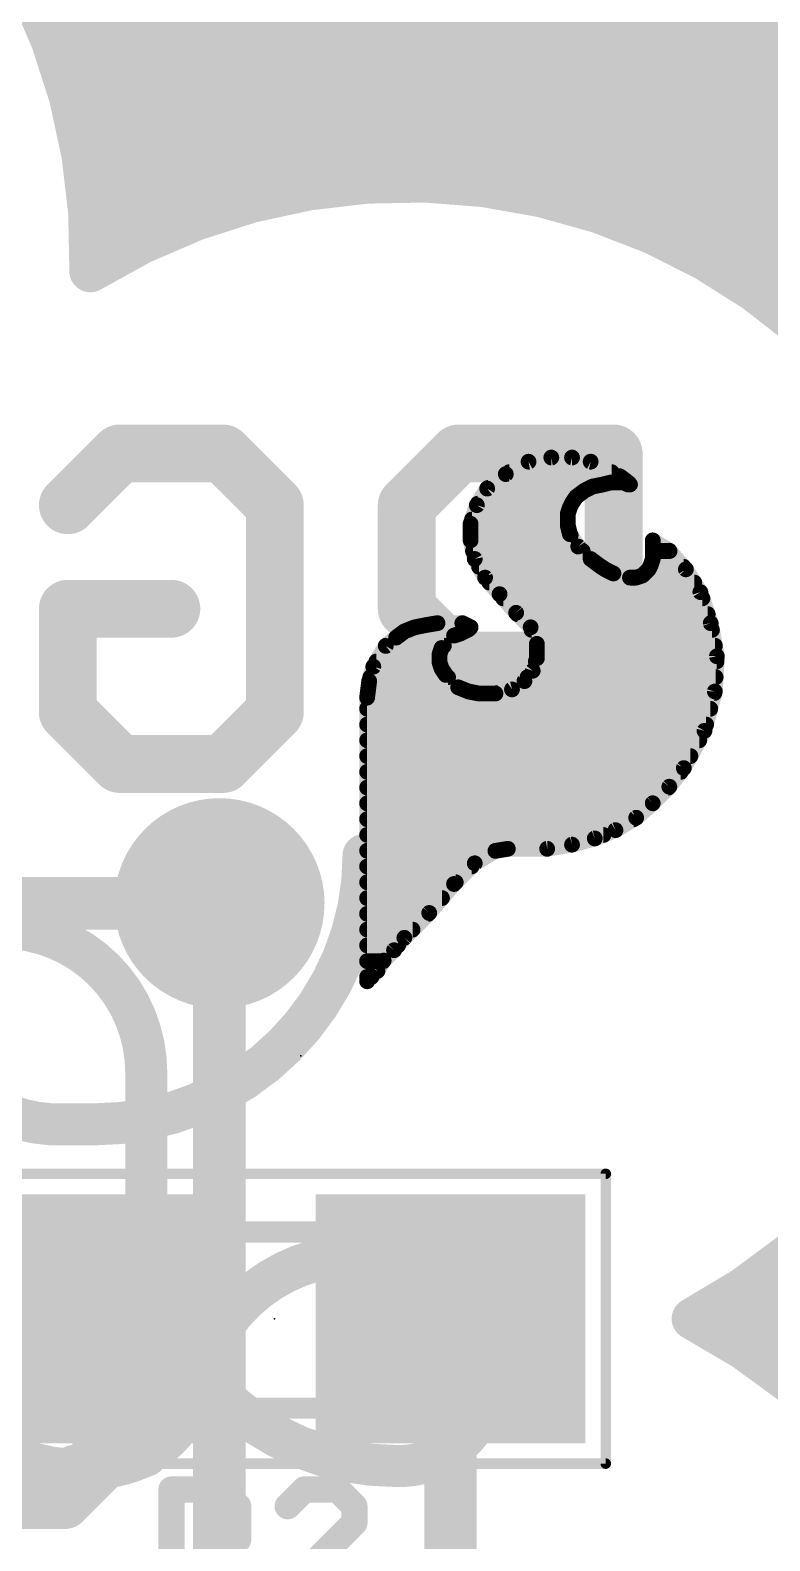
# Model space of a CAD drawing. Extents: x -39 to 92, y -66 to 29.
# Drawn here: x 13.64 to 17.21, y 9.93 to 17.22 of the extents above; entities that cross this region are included whole.
import ezdxf

# ---------------------------------------------------------------- set-up
doc = ezdxf.new("R2010")
doc.units = 0
for name, color, linetype in [('1', 12, 'CONTINUOUS'), ('16', 132, 'CONTINUOUS'), ('18', 110, 'CONTINUOUS'), ('20', 53, 'CONTINUOUS'), ('21', 41, 'CONTINUOUS'), ('22', 40, 'CONTINUOUS'), ('23', 53, 'CONTINUOUS'), ('25', 253, 'CONTINUOUS'), ('29', 40, 'CONTINUOUS'), ('39', 12, 'CONTINUOUS'), ('51', 53, 'CONTINUOUS')]:
    doc.layers.add(name, color=color, linetype=linetype)

# ---------------------------------------------------------------- blocks, each defined once
blk = doc.blocks.new('PIE')
at = {"const_width": 0.5}
blk.add_lwpolyline([(0, -0.25, 1), (0, 0.25, 1), (0, -0.25)], format="xyb", dxfattribs=at)
blk = doc.blocks.new('RECT')
blk.add_solid([(-0.5, -0.5), (0.5, -0.5), (-0.5, 0.5), (0.5, 0.5)])
blk = doc.blocks.new('ROUNDV')
at = {"const_width": 0.5}
blk.add_lwpolyline([(0, -0.25, 1), (0, 0.25, 1), (0, -0.25)], format="xyb", dxfattribs=at)

msp = doc.modelspace()

# ---------------------------------------------------------------- linework, layer by layer
at = {"layer": '1'}
for points, const_width in [([(17.1536, 16.9795), (16.792, 16.9487)], 0.2032), ([(17.5157, 16.9548), (17.1536, 16.9795)], 0.2032), ([(16.792, 16.9487), (16.4393, 16.8629)], 0.2032), ([(16.4393, 16.8629), (16.1039, 16.7242)], 0.2032), ([(16.4505, 16.8656), (17.8934, 16.8656)], 0.2032), ([(16.1039, 16.7242), (15.7937, 16.5359)], 0.2032), ([(16.0021, 16.6624), (18.3435, 16.6624)], 0.2032), ([(15.7937, 16.5359), (16.2135, 16.4546)], 0.2032), ([(16.1897, 16.4592), (18.6434, 16.4592)], 0.2032), ([(16.2135, 16.4546), (16.6175, 16.3144)], 0.2032), ([(16.6175, 16.3144), (16.9975, 16.1183)], 0.2032), ([(16.7307, 16.256), (18.8694, 16.256)], 0.2032), ([(16.9975, 16.1183), (17.3457, 15.8701)], 0.2032), ([(17.0894, 16.0528), (19.0511, 16.0528)], 0.2032), ([(14.5542, 13.0048), (12.7254, 13.0048)], 0.254), ([(13.9709, 10.2752), (13.9709, 10.9982)], 0.254), ([(15.6709, 9.0814), (15.6709, 10.9982)], 0.254), ([(13.8049, 10.1092), (13.9709, 10.2752)], 0.254), ([(12.5749, 10.1092), (13.8049, 10.1092)], 0.254)]:
    msp.add_lwpolyline(points, dxfattribs=dict(at, const_width=const_width))
for points, const_width in [([(17.1571, 17.0302, 1), (17.1502, 16.9289)], 0.1016), ([(17.158, 16.9289, 1), (17.1493, 17.0302)], 0.1016), ([(16.7877, 16.9993, 1), (16.7963, 16.8981)], 0.1016), ([(16.804, 16.8993, 1), (16.78, 16.998)], 0.1016), ([(16.4273, 16.9122, 1), (16.4514, 16.8135)], 0.1016), ([(16.4505, 16.9164, 1), (16.4505, 16.8148)], 0.1016), ([(16.4588, 16.8159, 1), (16.4199, 16.9098)], 0.1016), ([(16.0845, 16.7711, 1), (16.1234, 16.6773)], 0.1016), ([(16.1303, 16.6808, 1), (16.0776, 16.7676)], 0.1016), ([(16.0021, 16.7132, 1), (16.0021, 16.6116)], 0.1016), ([(15.8033, 16.5857, 1), (15.784, 16.486)], 0.1016), ([(15.7673, 16.5793, 1), (15.82, 16.4924)], 0.1016), ([(16.1897, 16.51, 1), (16.1897, 16.4084)], 0.1016), ([(16.2302, 16.5026, 1), (16.1969, 16.4066)], 0.1016), ([(16.2039, 16.4047, 1), (16.2232, 16.5045)], 0.1016), ([(16.6408, 16.3596, 1), (16.5942, 16.2693)], 0.1016), ([(16.6009, 16.2664, 1), (16.6342, 16.3624)], 0.1016), ([(16.7307, 16.3068, 1), (16.7307, 16.2052)], 0.1016), ([(17.027, 16.1597, 1), (16.968, 16.0769)], 0.1016), ([(16.9742, 16.0731, 1), (17.0208, 16.1634)], 0.1016), ([(17.0894, 16.1036, 1), (17.0894, 16.002)], 0.1016), ([(14.5542, 12.9413, 1), (14.5542, 13.0683)], 0.127), ([(14.0344, 10.9982, 1), (13.9074, 10.9982)], 0.127), ([(15.7344, 10.9982, 1), (15.6074, 10.9982)], 0.127), ([(14.0158, 10.2303, 1), (13.926, 10.3201)], 0.127), ([(13.9074, 10.2752, 1), (14.0344, 10.2752)], 0.127), ([(13.76, 10.1541, 1), (13.8498, 10.0643)], 0.127), ([(13.8049, 10.0457, 1), (13.8049, 10.1727)], 0.127)]:
    msp.add_lwpolyline(points, format="xyb", dxfattribs=dict(at, const_width=const_width))
at = {"layer": '16'}
for points, const_width in [([(16.792, 16.9487), (17.1536, 16.9795)], 0.2032), ([(17.1536, 16.9795), (17.5157, 16.9548)], 0.2032), ([(16.4393, 16.8629), (16.792, 16.9487)], 0.2032), ([(16.1039, 16.7242), (16.4393, 16.8629)], 0.2032), ([(16.4505, 16.8656), (17.8934, 16.8656)], 0.2032), ([(15.7937, 16.5359), (16.1039, 16.7242)], 0.2032), ([(16.0021, 16.6624), (18.3435, 16.6624)], 0.2032), ([(16.2135, 16.4546), (15.7937, 16.5359)], 0.2032), ([(16.1897, 16.4592), (18.6434, 16.4592)], 0.2032), ([(16.6175, 16.3144), (16.2135, 16.4546)], 0.2032), ([(16.9975, 16.1183), (16.6175, 16.3144)], 0.2032), ([(16.7307, 16.256), (18.8694, 16.256)], 0.2032), ([(17.3457, 15.8701), (16.9975, 16.1183)], 0.2032), ([(17.0894, 16.0528), (19.0511, 16.0528)], 0.2032), ([(14.5542, 8.1915), (14.5542, 13.0048)], 0.254)]:
    msp.add_lwpolyline(points, dxfattribs=dict(at, const_width=const_width))
for points, const_width in [([(17.1571, 17.0302, 1), (17.1502, 16.9289)], 0.1016), ([(17.158, 16.9289, 1), (17.1493, 17.0302)], 0.1016), ([(16.7877, 16.9993, 1), (16.7963, 16.8981)], 0.1016), ([(16.804, 16.8993, 1), (16.78, 16.998)], 0.1016), ([(16.4273, 16.9122, 1), (16.4514, 16.8135)], 0.1016), ([(16.4505, 16.9164, 1), (16.4505, 16.8148)], 0.1016), ([(16.4588, 16.8159, 1), (16.4199, 16.9098)], 0.1016), ([(16.0845, 16.7711, 1), (16.1234, 16.6773)], 0.1016), ([(16.1303, 16.6808, 1), (16.0776, 16.7676)], 0.1016), ([(16.0021, 16.7132, 1), (16.0021, 16.6116)], 0.1016), ([(15.8033, 16.5857, 1), (15.784, 16.486)], 0.1016), ([(15.7673, 16.5793, 1), (15.82, 16.4924)], 0.1016), ([(16.1897, 16.51, 1), (16.1897, 16.4084)], 0.1016), ([(16.2302, 16.5026, 1), (16.1969, 16.4066)], 0.1016), ([(16.2039, 16.4047, 1), (16.2232, 16.5045)], 0.1016), ([(16.6408, 16.3596, 1), (16.5942, 16.2693)], 0.1016), ([(16.6009, 16.2664, 1), (16.6342, 16.3624)], 0.1016), ([(16.7307, 16.3068, 1), (16.7307, 16.2052)], 0.1016), ([(17.027, 16.1597, 1), (16.968, 16.0769)], 0.1016), ([(16.9742, 16.0731, 1), (17.0208, 16.1634)], 0.1016), ([(17.0894, 16.1036, 1), (17.0894, 16.002)], 0.1016), ([(14.6177, 13.0048, 1), (14.4907, 13.0048)], 0.127)]:
    msp.add_lwpolyline(points, format="xyb", dxfattribs=dict(at, const_width=const_width))
at = {"layer": '20', "const_width": 0.2032}
msp.add_lwpolyline([(11.0109, 0.9982, 1), (11.0109, 20.9982, 1), (11.0109, 0.9982)], format="xyb", dxfattribs=at)
at = {"layer": '21', "const_width": 0.0762}
for points in [[(16.1579, 15.1582), (16.0479, 15.1382)], [(16.2579, 15.1582), (16.1579, 15.1582)], [(16.3479, 15.1382), (16.2579, 15.1582)], [(15.9379, 15.0782), (15.8479, 15.0082)], [(16.0479, 15.1382), (15.9379, 15.0782)], [(15.9551, 15.0876), (16.4491, 15.0876)], [(16.4879, 15.0682), (16.3479, 15.1382)], [(16.5279, 15.0382), (16.4879, 15.0682)], [(15.8479, 15.0082), (15.7979, 14.9282)], [(15.852, 15.0114), (16.3443, 15.0114)], [(16.2779, 14.9682), (16.3179, 14.9982)], [(16.3179, 14.9982), (16.3579, 15.0182)], [(16.3579, 15.0182), (16.4079, 15.0282)], [(16.4079, 15.0282), (16.4479, 15.0382)], [(16.4479, 15.0382), (16.5079, 15.0382)], [(16.5079, 15.0382), (16.5279, 15.0282)], [(16.5379, 15.0282), (16.5279, 15.0382)], [(16.5279, 15.0282), (16.5379, 15.0282)], [(15.7979, 14.9282), (15.7679, 14.8382)], [(15.8023, 14.9352), (16.2564, 14.9352)], [(16.2479, 14.9182), (16.2579, 14.9382)], [(16.2579, 14.9382), (16.2779, 14.9682)], [(15.7748, 14.859), (16.2379, 14.859)], [(16.2379, 14.8882), (16.2479, 14.9182)], [(16.2379, 14.8282), (16.2379, 14.8882)], [(15.7679, 14.8382), (15.7679, 14.7582)], [(15.7679, 14.7828), (16.2515, 14.7828)], [(16.2479, 14.7882), (16.2379, 14.8282)], [(16.2879, 14.7282), (16.2479, 14.7882)], [(15.7679, 14.7582), (15.7879, 14.6682)], [(15.7794, 14.7066), (16.3095, 14.7066)], [(16.3479, 14.6682), (16.2879, 14.7282)], [(16.6479, 14.7582), (16.6479, 14.6682)], [(16.7279, 14.7082), (16.6479, 14.7582)], [(16.6479, 14.7066), (16.7293, 14.7066)], [(16.8079, 14.6182), (16.7279, 14.7082)], [(15.7879, 14.6682), (15.8379, 14.5782)], [(15.8089, 14.6304), (16.3996, 14.6304)], [(16.3879, 14.6382), (16.3479, 14.6682)], [(16.4179, 14.6182), (16.3879, 14.6382)], [(16.6379, 14.6382), (16.6279, 14.6182)], [(16.634, 14.6304), (16.7971, 14.6304)], [(16.6479, 14.6682), (16.6379, 14.6382)], [(15.8379, 14.5782), (15.9079, 14.4982)], [(16.4579, 14.5982), (16.4179, 14.6182)], [(16.5379, 14.5782), (16.4579, 14.5982)], [(16.5679, 14.5782), (16.5379, 14.5782)], [(16.5979, 14.5882), (16.5679, 14.5782)], [(16.6279, 14.6182), (16.5979, 14.5882)], [(16.8779, 14.5082), (16.8079, 14.6182)], [(15.8589, 14.5542), (16.8486, 14.5542)], [(15.9079, 14.4982), (15.9879, 14.4082)], [(16.9279, 14.3582), (16.8779, 14.5082)], [(15.9259, 14.478), (16.888, 14.478)], [(15.4979, 14.3382), (15.4479, 14.3182)], [(15.5479, 14.3482), (15.4979, 14.3382)], [(15.6079, 14.3582), (15.5479, 14.3482)], [(15.7279, 14.3582), (15.6079, 14.3582)], [(15.7679, 14.3382), (15.7279, 14.3582)], [(15.7579, 14.3282), (15.7679, 14.3382)], [(15.9879, 14.4082), (16.0579, 14.3382)], [(15.9943, 14.4018), (16.9134, 14.4018)], [(16.0579, 14.3382), (16.0879, 14.2582)], [(16.9579, 14.1982), (16.9279, 14.3582)], [(15.4079, 14.2882), (15.3579, 14.2482)], [(15.4479, 14.3182), (15.4079, 14.2882)], [(15.4664, 14.3256), (15.7527, 14.3256)], [(15.6279, 14.2382), (15.6879, 14.2982)], [(15.6879, 14.2982), (15.7179, 14.3082)], [(15.7179, 14.3082), (15.7579, 14.3282)], [(16.0626, 14.3256), (16.934, 14.3256)], [(15.3579, 14.2482), (15.2979, 14.1482)], [(15.3594, 14.2494), (15.6391, 14.2494)], [(15.6179, 14.2082), (15.6279, 14.2382)], [(15.6179, 14.1682), (15.6179, 14.2082)], [(16.0879, 14.2582), (16.0879, 14.1882)], [(16.0879, 14.2494), (16.9483, 14.2494)], [(16.9479, 14.0282), (16.9579, 14.1982)], [(15.2979, 14.1482), (15.2779, 14.0782)], [(15.3129, 14.1732), (15.6179, 14.1732)], [(15.6279, 14.1382), (15.6179, 14.1682)], [(15.6479, 14.1082), (15.6279, 14.1382)], [(16.0679, 14.1282), (16.0279, 14.0782)], [(16.0879, 14.1882), (16.0679, 14.1282)], [(16.0829, 14.1732), (16.9564, 14.1732)], [(15.2779, 14.0782), (15.2679, 13.9982)], [(15.2833, 14.097), (15.6591, 14.097)], [(15.7079, 14.0482), (15.6479, 14.1082)], [(15.7579, 14.0282), (15.7079, 14.0482)], [(16.0279, 14.0782), (15.9679, 14.0382)], [(16.0429, 14.097), (16.9519, 14.097)], [(15.2679, 13.9982), (15.2679, 12.6282)], [(15.2707, 14.0208), (15.7949, 14.0208)], [(15.8079, 14.0182), (15.7579, 14.0282)], [(15.8879, 14.0182), (15.8079, 14.0182)], [(15.9679, 14.0382), (15.8879, 14.0182)], [(15.8983, 14.0208), (16.9459, 14.0208)], [(16.8979, 13.8382), (16.9479, 14.0282)], [(15.2679, 13.9446), (16.9259, 13.9446)], [(15.2679, 13.8684), (16.9058, 13.8684)], [(16.7979, 13.6582), (16.8979, 13.8382)], [(15.2679, 13.7922), (16.8723, 13.7922)], [(15.2679, 13.716), (16.83, 13.716)], [(15.2679, 13.6398), (16.7836, 13.6398)], [(16.7279, 13.5682), (16.7979, 13.6582)], [(15.2679, 13.5636), (16.7233, 13.5636)], [(16.6479, 13.4882), (16.7279, 13.5682)], [(15.2679, 13.4874), (16.647, 13.4874)], [(16.5679, 13.4182), (16.6479, 13.4882)], [(15.2679, 13.4112), (16.5562, 13.4112)], [(16.4679, 13.3582), (16.5679, 13.4182)], [(15.2679, 13.335), (16.4099, 13.335)], [(16.2579, 13.2882), (16.3679, 13.3182)], [(16.3679, 13.3182), (16.4679, 13.3582)], [(15.2679, 13.2588), (15.8915, 13.2588)], [(15.7879, 13.1982), (15.8879, 13.2582)], [(15.8879, 13.2582), (15.9479, 13.2682)], [(15.9479, 13.2682), (16.1379, 13.2682)], [(16.1379, 13.2682), (16.2579, 13.2882)], [(15.2679, 13.1826), (15.7723, 13.1826)], [(15.6879, 13.0982), (15.7879, 13.1982)], [(15.2679, 13.1064), (15.6961, 13.1064)], [(15.5679, 12.9582), (15.6879, 13.0982)], [(15.2679, 13.0302), (15.6296, 13.0302)], [(15.2679, 12.954), (15.5637, 12.954)], [(15.4479, 12.8382), (15.5679, 12.9582)], [(15.2679, 12.8778), (15.4875, 12.8778)], [(15.3979, 12.7782), (15.4479, 12.8382)], [(15.2679, 12.8016), (15.4174, 12.8016)], [(15.3479, 12.7282), (15.3979, 12.7782)], [(15.2679, 12.7254), (15.3462, 12.7254)], [(15.2679, 12.6282), (15.3179, 12.6782)], [(15.3179, 12.6782), (15.3479, 12.7282)], [(15.2679, 12.6492), (15.2889, 12.6492)]]:
    msp.add_lwpolyline(points, dxfattribs=at)
at = {"layer": '21', "const_width": 0.0381}
for points in [[(16.1579, 15.1773, 1), (16.1579, 15.1392)], [(16.1613, 15.1395, 1), (16.1545, 15.1769)], [(16.262, 15.1768, 1), (16.2538, 15.1396)], [(16.2579, 15.1392, 1), (16.2579, 15.1773)], [(15.9288, 15.0949, 1), (15.947, 15.0615)], [(15.9496, 15.0632, 1), (15.9262, 15.0932)], [(15.9551, 15.1067, 1), (15.9551, 15.0686)], [(16.0445, 15.1569, 1), (16.0513, 15.1195)], [(16.057, 15.1215, 1), (16.0388, 15.1549)], [(16.3564, 15.1552, 1), (16.3394, 15.1212)], [(16.3438, 15.1196, 1), (16.352, 15.1568)], [(16.4491, 15.0686, 1), (16.4491, 15.1067)], [(16.4993, 15.0834, 1), (16.4765, 15.053)], [(15.8362, 15.0232, 1), (15.8596, 14.9932)], [(15.8641, 14.9981, 1), (15.8317, 15.0183)], [(15.852, 15.0305, 1), (15.852, 14.9924)], [(16.3094, 15.0152, 1), (16.3264, 14.9812)], [(16.3293, 14.983, 1), (16.3065, 15.0134)], [(16.3542, 15.0369, 1), (16.3616, 14.9995)], [(16.3443, 14.9924, 1), (16.3443, 15.0305)], [(16.3664, 15.0012, 1), (16.3494, 15.0352)], [(16.4033, 15.0467, 1), (16.4125, 15.0097)], [(16.4116, 15.0095, 1), (16.4042, 15.0469)], [(16.4479, 15.0573, 1), (16.4479, 15.0192)], [(16.4525, 15.0197, 1), (16.4433, 15.0567)], [(16.4794, 15.0512, 1), (16.4964, 15.0852)], [(16.5164, 15.0552, 1), (16.4994, 15.0212)], [(16.5079, 15.0192, 1), (16.5079, 15.0573)], [(16.5414, 15.0517, 1), (16.5144, 15.0247)], [(16.5279, 15.0473, 1), (16.5279, 15.0091)], [(16.5165, 15.023, 1), (16.5393, 15.0534)], [(16.5194, 15.0112, 1), (16.5364, 15.0452)], [(16.5244, 15.0147, 1), (16.5514, 15.0417)], [(16.5379, 15.0091, 1), (16.5379, 15.0473)], [(15.816, 14.9222, 1), (15.7798, 14.9342)], [(15.8023, 14.9543, 1), (15.8023, 14.9162)], [(16.242, 14.9488, 1), (16.2738, 14.9276)], [(16.2749, 14.9297, 1), (16.2409, 14.9467)], [(16.2564, 14.9162, 1), (16.2564, 14.9543)], [(16.2665, 14.9834, 1), (16.2893, 14.953)], [(16.2938, 14.9576, 1), (16.262, 14.9788)], [(15.7748, 14.878, 1), (15.7748, 14.8399)], [(15.7817, 14.9383, 1), (15.8141, 14.9181)], [(16.2569, 14.8882, 1), (16.2188, 14.8882)], [(16.2198, 14.8942, 1), (16.256, 14.8822)], [(16.2309, 14.9267, 1), (16.2649, 14.9097)], [(16.266, 14.9122, 1), (16.2298, 14.9242)], [(16.2379, 14.8399, 1), (16.2379, 14.878)], [(15.7498, 14.8442, 1), (15.786, 14.8322)], [(15.7679, 14.8018, 1), (15.7679, 14.7637)], [(15.787, 14.8382, 1), (15.7489, 14.8382)], [(16.2564, 14.8328, 1), (16.2194, 14.8236)], [(16.2188, 14.8282, 1), (16.2569, 14.8282)], [(16.2638, 14.7988, 1), (16.232, 14.7776)], [(16.2515, 14.7637, 1), (16.2515, 14.8018)], [(15.7865, 14.7623, 1), (15.7493, 14.7541)], [(15.7489, 14.7582, 1), (15.787, 14.7582)], [(15.7794, 14.7256, 1), (15.7794, 14.6875)], [(16.2294, 14.7836, 1), (16.2664, 14.7928)], [(16.3014, 14.7417, 1), (16.2744, 14.7147)], [(16.272, 14.7176, 1), (16.3038, 14.7388)], [(16.3095, 14.6875, 1), (16.3095, 14.7256)], [(16.6669, 14.7582, 1), (16.6288, 14.7582)], [(16.658, 14.7744, 1), (16.6378, 14.742)], [(16.6479, 14.7256, 1), (16.6479, 14.6875)], [(16.7421, 14.7209, 1), (16.7137, 14.6955)], [(16.7178, 14.692, 1), (16.738, 14.7244)], [(16.7293, 14.6875, 1), (16.7293, 14.7256)], [(15.8046, 14.6775, 1), (15.7712, 14.6589)], [(15.7693, 14.6641, 1), (15.8065, 14.6723)], [(15.8089, 14.6494, 1), (15.8089, 14.6113)], [(16.3593, 14.6834, 1), (16.3365, 14.653)], [(16.3344, 14.6547, 1), (16.3614, 14.6817)], [(16.3985, 14.6541, 1), (16.3773, 14.6223)], [(16.3765, 14.623, 1), (16.3993, 14.6534)], [(16.3996, 14.6113, 1), (16.3996, 14.6494)], [(16.634, 14.6494, 1), (16.634, 14.6113)], [(16.6549, 14.6297, 1), (16.6209, 14.6467)], [(16.6288, 14.6682, 1), (16.6669, 14.6682)], [(16.666, 14.6622, 1), (16.6298, 14.6742)], [(16.7971, 14.6113, 1), (16.7971, 14.6494)], [(15.8522, 14.5907, 1), (15.8236, 14.5657)], [(15.8212, 14.5689, 1), (15.8546, 14.5875)], [(16.4264, 14.6352, 1), (16.4094, 14.6012)], [(16.4073, 14.6023, 1), (16.4285, 14.6341)], [(16.4625, 14.6167, 1), (16.4533, 14.5797)], [(16.4494, 14.5812, 1), (16.4664, 14.6152)], [(16.5379, 14.5973, 1), (16.5379, 14.5592)], [(16.5333, 14.5597, 1), (16.5425, 14.5967)], [(16.5619, 14.5963, 1), (16.5739, 14.5601)], [(16.5679, 14.5592, 1), (16.5679, 14.5973)], [(16.5844, 14.6017, 1), (16.6114, 14.5747)], [(16.6039, 14.5701, 1), (16.5919, 14.6063)], [(16.6109, 14.6267, 1), (16.6449, 14.6097)], [(16.6414, 14.6047, 1), (16.6144, 14.6317)], [(16.6198, 14.6442, 1), (16.656, 14.6322)], [(16.824, 14.6284, 1), (16.7918, 14.608)], [(16.7937, 14.6055, 1), (16.8221, 14.6309)], [(15.8589, 14.5733, 1), (15.8589, 14.5352)], [(15.9221, 14.5109, 1), (15.8937, 14.4855)], [(15.8936, 14.4857, 1), (15.9222, 14.5107)], [(16.8486, 14.5352, 1), (16.8486, 14.5733)], [(16.896, 14.5142, 1), (16.8598, 14.5022)], [(16.8618, 14.498, 1), (16.894, 14.5184)], [(15.9259, 14.4971, 1), (15.9259, 14.459)], [(16.888, 14.459, 1), (16.888, 14.4971)], [(15.4942, 14.3569, 1), (15.5016, 14.3195)], [(15.505, 14.3205, 1), (15.4908, 14.3559)], [(15.5448, 14.367, 1), (15.551, 14.3294)], [(15.5516, 14.3295, 1), (15.5442, 14.3669)], [(15.6079, 14.3773, 1), (15.6079, 14.3392)], [(15.611, 14.3394, 1), (15.6048, 14.377)], [(15.7364, 14.3752, 1), (15.7194, 14.3412)], [(15.7279, 14.3392, 1), (15.7279, 14.3773)], [(15.7814, 14.3247, 1), (15.7544, 14.3517)], [(16.0014, 14.4217, 1), (15.9744, 14.3947)], [(15.9737, 14.3955, 1), (16.0021, 14.4209)], [(15.9943, 14.4209, 1), (15.9943, 14.3828)], [(16.0757, 14.3449, 1), (16.0401, 14.3315)], [(16.9466, 14.3617, 1), (16.9092, 14.3547)], [(16.9098, 14.3522, 1), (16.946, 14.3642)], [(16.9134, 14.3828, 1), (16.9134, 14.4209)], [(15.3965, 14.3034, 1), (15.4193, 14.273)], [(15.4198, 14.2733, 1), (15.396, 14.3031)], [(15.4408, 14.3359, 1), (15.455, 14.3005)], [(15.4593, 14.303, 1), (15.4365, 14.3334)], [(15.4664, 14.3447, 1), (15.4664, 14.3066)], [(15.6819, 14.3163, 1), (15.6939, 14.2801)], [(15.7014, 14.2847, 1), (15.6744, 14.3117)], [(15.7094, 14.3252, 1), (15.7264, 14.2912)], [(15.7239, 14.2901, 1), (15.7119, 14.3263)], [(15.7444, 14.3417, 1), (15.7714, 14.3147)], [(15.7664, 14.3112, 1), (15.7494, 14.3452)], [(15.7527, 14.3066, 1), (15.7527, 14.3447)], [(15.7594, 14.3212, 1), (15.7764, 14.3552)], [(16.0626, 14.3447, 1), (16.0626, 14.3066)], [(16.0444, 14.3247, 1), (16.0714, 14.3517)], [(16.934, 14.3066, 1), (16.934, 14.3447)], [(15.346, 14.2631, 1), (15.3698, 14.2333)], [(15.3594, 14.2685, 1), (15.3594, 14.2304)], [(15.3742, 14.2384, 1), (15.3416, 14.258)], [(15.5998, 14.2142, 1), (15.636, 14.2022)], [(15.637, 14.2082, 1), (15.5989, 14.2082)], [(15.6144, 14.2517, 1), (15.6414, 14.2247)], [(15.646, 14.2322, 1), (15.6098, 14.2442)], [(15.6391, 14.2304, 1), (15.6391, 14.2685)], [(16.107, 14.2582, 1), (16.0689, 14.2582)], [(16.0879, 14.2685, 1), (16.0879, 14.2304)], [(16.0701, 14.2515, 1), (16.1057, 14.2649)], [(16.9769, 14.1971, 1), (16.9389, 14.1993)], [(16.9483, 14.2304, 1), (16.9483, 14.2685)], [(15.2816, 14.158, 1), (15.3142, 14.1384)], [(15.3162, 14.143, 1), (15.2796, 14.1534)], [(15.3129, 14.1923, 1), (15.3129, 14.1542)], [(15.636, 14.1742, 1), (15.5998, 14.1622)], [(15.5989, 14.1682, 1), (15.637, 14.1682)], [(15.6438, 14.1488, 1), (15.612, 14.1276)], [(15.6098, 14.1322, 1), (15.646, 14.1442)], [(15.6179, 14.1542, 1), (15.6179, 14.1923)], [(16.0828, 14.1163, 1), (16.053, 14.1401)], [(16.0829, 14.1923, 1), (16.0829, 14.1542)], [(16.0689, 14.1882, 1), (16.107, 14.1882)], [(16.106, 14.1822, 1), (16.0698, 14.1942)], [(16.9392, 14.1947, 1), (16.9766, 14.2017)], [(16.9564, 14.1542, 1), (16.9564, 14.1923)], [(15.2596, 14.0834, 1), (15.2962, 14.073)], [(15.2968, 14.0758, 1), (15.259, 14.0806)], [(15.2833, 14.1161, 1), (15.2833, 14.078)], [(15.6614, 14.1217, 1), (15.6344, 14.0947)], [(15.632, 14.0976, 1), (15.6638, 14.1188)], [(15.6591, 14.078, 1), (15.6591, 14.1161)], [(15.715, 14.0659, 1), (15.7008, 14.0305)], [(16.013, 14.0901, 1), (16.0428, 14.0663)], [(16.0385, 14.0623, 1), (16.0173, 14.0941)], [(16.0429, 14.1161, 1), (16.0429, 14.078)], [(16.0498, 14.1342, 1), (16.086, 14.1222)], [(16.9519, 14.078, 1), (16.9519, 14.1161)], [(15.249, 14.0006, 1), (15.2868, 13.9958)], [(15.287, 13.9982, 1), (15.2489, 13.9982)], [(15.2707, 14.0399, 1), (15.2707, 14.0018)], [(15.6944, 14.0347, 1), (15.7214, 14.0617)], [(15.7616, 14.0469, 1), (15.7542, 14.0095)], [(15.7508, 14.0105, 1), (15.765, 14.0459)], [(15.8079, 14.0373, 1), (15.8079, 13.9992)], [(15.7949, 14.0018, 1), (15.7949, 14.0399)], [(15.8042, 13.9995, 1), (15.8116, 14.0369)], [(15.8833, 14.0367, 1), (15.8925, 13.9997)], [(15.8983, 14.0399, 1), (15.8983, 14.0018)], [(15.8879, 13.9992, 1), (15.8879, 14.0373)], [(15.9573, 14.0541, 1), (15.9785, 14.0223)], [(15.9725, 14.0197, 1), (15.9633, 14.0567)], [(16.9289, 14.0293, 1), (16.9669, 14.0271)], [(16.9663, 14.0234, 1), (16.9295, 14.033)], [(16.9459, 14.0018, 1), (16.9459, 14.0399)], [(15.2679, 13.9637, 1), (15.2679, 13.9256)], [(16.9259, 13.9256, 1), (16.9259, 13.9637)], [(15.2679, 13.8875, 1), (15.2679, 13.8494)], [(16.9146, 13.8289, 1), (16.8812, 13.8475)], [(16.9058, 13.8494, 1), (16.9058, 13.8875)], [(15.2679, 13.8113, 1), (15.2679, 13.7732)], [(16.8723, 13.7732, 1), (16.8723, 13.8113)], [(16.8795, 13.843, 1), (16.9163, 13.8334)], [(15.2679, 13.7351, 1), (15.2679, 13.697)], [(16.83, 13.697, 1), (16.83, 13.7351)], [(15.2679, 13.6589, 1), (15.2679, 13.6208)], [(16.7812, 13.6675, 1), (16.8146, 13.6489)], [(16.8129, 13.6465, 1), (16.7829, 13.6699)], [(16.7836, 13.6208, 1), (16.7836, 13.6589)], [(15.2679, 13.5827, 1), (15.2679, 13.5446)], [(16.7129, 13.5799, 1), (16.7429, 13.5565)], [(16.7414, 13.5547, 1), (16.7144, 13.5817)], [(16.7233, 13.5446, 1), (16.7233, 13.5827)], [(15.2679, 13.5065, 1), (15.2679, 13.4684)], [(16.6344, 13.5017, 1), (16.6614, 13.4747)], [(16.6604, 13.4739, 1), (16.6354, 13.5025)], [(16.647, 13.4684, 1), (16.647, 13.5065)], [(15.2679, 13.4303, 1), (15.2679, 13.3922)], [(16.5554, 13.4325, 1), (16.5804, 13.4039)], [(16.5562, 13.3922, 1), (16.5562, 13.4303)], [(16.5777, 13.4019, 1), (16.5581, 13.4345)], [(15.2679, 13.3541, 1), (15.2679, 13.316)], [(16.3608, 13.3359, 1), (16.375, 13.3005)], [(16.3729, 13.2998, 1), (16.3629, 13.3366)], [(16.4099, 13.316, 1), (16.4099, 13.3541)], [(16.4581, 13.3745, 1), (16.4777, 13.3419)], [(16.475, 13.3405, 1), (16.4608, 13.3759)], [(15.2679, 13.2779, 1), (15.2679, 13.2398)], [(15.8848, 13.277, 1), (15.891, 13.2394)], [(15.8977, 13.2419, 1), (15.8781, 13.2745)], [(15.8915, 13.2398, 1), (15.8915, 13.2779)], [(15.9479, 13.2873, 1), (15.9479, 13.2492)], [(15.951, 13.2494, 1), (15.9448, 13.287)], [(16.1348, 13.287, 1), (16.141, 13.2494)], [(16.1379, 13.2492, 1), (16.1379, 13.2873)], [(16.2529, 13.3066, 1), (16.2629, 13.2698)], [(16.261, 13.2694, 1), (16.2548, 13.307)], [(15.2679, 13.2017, 1), (15.2679, 13.1636)], [(15.7781, 13.2145, 1), (15.7977, 13.1819)], [(15.7723, 13.1636, 1), (15.7723, 13.2017)], [(15.8014, 13.1847, 1), (15.7744, 13.2117)], [(15.2679, 13.1255, 1), (15.2679, 13.0874)], [(15.7024, 13.0858, 1), (15.6734, 13.1106)], [(15.6961, 13.0874, 1), (15.6961, 13.1255)], [(15.2679, 13.0493, 1), (15.2679, 13.0112)], [(15.6296, 13.0112, 1), (15.6296, 13.0493)], [(15.6744, 13.1117, 1), (15.7014, 13.0847)], [(15.2679, 12.9731, 1), (15.2679, 12.935)], [(15.5534, 12.9706, 1), (15.5824, 12.9458)], [(15.5814, 12.9447, 1), (15.5544, 12.9717)], [(15.5637, 12.935, 1), (15.5637, 12.9731)], [(15.2679, 12.8969, 1), (15.2679, 12.8588)], [(15.4875, 12.8588, 1), (15.4875, 12.8969)], [(15.4344, 12.8517, 1), (15.4614, 12.8247)], [(15.4625, 12.826, 1), (15.4333, 12.8504)], [(15.2679, 12.8207, 1), (15.2679, 12.7826)], [(15.3833, 12.7904, 1), (15.4125, 12.766)], [(15.4114, 12.7647, 1), (15.3844, 12.7917)], [(15.4174, 12.7826, 1), (15.4174, 12.8207)], [(15.2679, 12.7445, 1), (15.2679, 12.7064)], [(15.3016, 12.688, 1), (15.3342, 12.6684)], [(15.3314, 12.6647, 1), (15.3044, 12.6917)], [(15.3344, 12.7417, 1), (15.3614, 12.7147)], [(15.3642, 12.7184, 1), (15.3316, 12.738)], [(15.3462, 12.7064, 1), (15.3462, 12.7445)], [(15.2679, 12.6683, 1), (15.2679, 12.6302)], [(15.2544, 12.6417, 1), (15.2814, 12.6147)], [(15.2489, 12.6282, 1), (15.287, 12.6282)], [(15.2889, 12.6302, 1), (15.2889, 12.6683)]]:
    msp.add_lwpolyline(points, format="xyb", dxfattribs=at)
at = {"layer": '22'}
for points, const_width in [([(13.8221, 14.9278), (14.0721, 15.1778)], 0.2794), ([(14.0721, 15.1778), (14.5721, 15.1778)], 0.2794), ([(14.5721, 15.1778), (14.822, 14.9278)], 0.2794), ([(15.7093, 15.1778), (15.4593, 14.9278)], 0.2794), ([(16.4592, 15.1778), (15.7093, 15.1778)], 0.2794), ([(16.4592, 13.6779), (16.4592, 15.1778)], 0.2794), ([(14.822, 14.9278), (14.822, 13.9279)], 0.2794), ([(15.4593, 14.9278), (15.4593, 14.4278)], 0.2794), ([(13.8221, 13.9279), (13.8221, 14.4278)], 0.2794), ([(13.8221, 14.4278), (14.3221, 14.4278)], 0.2794), ([(15.4593, 14.4278), (15.7093, 14.1779)], 0.2794), ([(15.9592, 14.1779), (15.4593, 13.6779)], 0.2794), ([(15.7093, 14.1779), (16.4592, 14.1779)], 0.2794), ([(14.0721, 13.6779), (13.8221, 13.9279)], 0.2794), ([(14.822, 13.9279), (14.5721, 13.6779)], 0.2794), ([(14.5721, 13.6779), (14.0721, 13.6779)], 0.2794), ([(14.2009, 11.4872), (14.2009, 12.1872)], 0.2032), ([(13.9509, 11.9372), (13.8009, 11.9372)], 0.2032)]:
    msp.add_lwpolyline(points, dxfattribs=dict(at, const_width=const_width))
for points, const_width in [([(14.0721, 15.2476, 1), (14.0721, 15.1079)], 0.1397), ([(14.1215, 15.1284, 1), (14.0227, 15.2272)], 0.1397), ([(14.6215, 15.2272, 1), (14.5227, 15.1284)], 0.1397), ([(14.5721, 15.1079, 1), (14.5721, 15.2476)], 0.1397), ([(15.7093, 15.2476, 1), (15.7093, 15.1079)], 0.1397), ([(15.7587, 15.1284, 1), (15.6599, 15.2272)], 0.1397), ([(16.529, 15.1778, 1), (16.3894, 15.1778)], 0.1397), ([(16.4592, 15.1079, 1), (16.4592, 15.2476)], 0.1397), ([(13.7727, 14.9772, 1), (13.8715, 14.8784)], 0.1397), ([(14.8919, 14.9278, 1), (14.7522, 14.9278)], 0.1397), ([(14.7727, 14.8784, 1), (14.8714, 14.9772)], 0.1397), ([(15.5291, 14.9278, 1), (15.3894, 14.9278)], 0.1397), ([(15.4099, 14.9772, 1), (15.5087, 14.8784)], 0.1397), ([(13.8221, 14.4977, 1), (13.8221, 14.358)], 0.1397), ([(13.892, 14.4278, 1), (13.7523, 14.4278)], 0.1397), ([(14.3221, 14.358, 1), (14.3221, 14.4977)], 0.1397), ([(15.5087, 14.4772, 1), (15.4099, 14.3784)], 0.1397), ([(15.3894, 14.4278, 1), (15.5291, 14.4278)], 0.1397), ([(15.7093, 14.2477, 1), (15.7093, 14.108)], 0.1397), ([(16.0086, 14.1285, 1), (15.9098, 14.2273)], 0.1397), ([(16.4592, 14.108, 1), (16.4592, 14.2477)], 0.1397), ([(15.6599, 14.1285, 1), (15.7587, 14.2273)], 0.1397), ([(13.8715, 13.9773, 1), (13.7727, 13.8785)], 0.1397), ([(14.8714, 13.8785, 1), (14.7727, 13.9773)], 0.1397), ([(13.7523, 13.9279, 1), (13.892, 13.9279)], 0.1397), ([(14.7522, 13.9279, 1), (14.8919, 13.9279)], 0.1397), ([(14.0721, 13.7478, 1), (14.0721, 13.6081)], 0.1397), ([(14.0227, 13.6285, 1), (14.1215, 13.7273)], 0.1397), ([(14.5227, 13.7273, 1), (14.6215, 13.6285)], 0.1397), ([(14.5721, 13.6081, 1), (14.5721, 13.7478)], 0.1397), ([(15.4099, 13.7273, 1), (15.5087, 13.6285)], 0.1397), ([(16.3894, 13.6779, 1), (16.529, 13.6779)], 0.1397), ([(13.9509, 11.9372, 0.4142), (15.2509, 13.2372)], 0.2032), ([(15.3017, 13.2372, 1), (15.2001, 13.2372)], 0.1016), ([(14.2009, 12.1872, 0.4142), (13.5009, 12.8872)], 0.2032), ([(13.1009, 12.5872, 0.4142), (13.8009, 11.9372)], 0.2032), ([(14.2517, 12.1872, 1), (14.1501, 12.1872)], 0.1016), ([(14.1501, 12.1872, 1), (14.2517, 12.1872)], 0.1016), ([(13.8009, 11.988, 1), (13.8009, 11.8864)], 0.1016), ([(13.8028, 11.8864, 1), (13.799, 11.988)], 0.1016), ([(13.9509, 11.988, 1), (13.9509, 11.8864)], 0.1016), ([(13.9509, 11.8864, 1), (13.9509, 11.988)], 0.1016), ([(14.2009, 11.4872, 0.4142), (15.4009, 10.2872)], 0.2032), ([(14.2517, 11.4872, 1), (14.1501, 11.4872)], 0.1016), ([(14.1501, 11.4872, 1), (14.2517, 11.4872)], 0.1016), ([(15.4009, 11.2872, 0.4142), (14.4509, 10.6872)], 0.2032), ([(15.8509, 10.6872, 0.4142), (15.4009, 11.2872)], 0.2032), ([(15.4081, 11.3375, 1), (15.3937, 11.2369)], 0.1016), ([(15.3897, 11.2376, 1), (15.4121, 11.3368)], 0.1016), ([(13.1509, 10.7372, 0.4142), (14.2009, 10.3372)], 0.2032), ([(13.8509, 10.2872, 0.4142), (14.4509, 10.6872)], 0.2032), ([(14.4013, 10.6984, 1), (14.5005, 10.676)], 0.1016), ([(14.5007, 10.6772, 1), (14.4011, 10.6972)], 0.1016), ([(15.4009, 10.2872, 0.4142), (15.8509, 10.6872)], 0.2032), ([(15.8006, 10.6944, 1), (15.9012, 10.68)], 0.1016), ([(15.9016, 10.6842, 1), (15.8002, 10.6902)], 0.1016), ([(14.2217, 10.2908, 1), (14.1801, 10.3836)], 0.1016), ([(13.8609, 10.337, 1), (13.8409, 10.2374)], 0.1016), ([(15.4039, 10.3379, 1), (15.3979, 10.2365)], 0.1016), ([(15.4009, 10.2364, 1), (15.4009, 10.338)], 0.1016)]:
    msp.add_lwpolyline(points, format="xyb", dxfattribs=dict(at, const_width=const_width))
at = {"layer": '23'}
for p in [(14.9479, 12.2682), (14.8209, 10.9982)]:
    msp.add_point(p, dxfattribs=at)
at = {"layer": '25', "const_width": 0.0635}
for points in [[(14.3548, 10.1731, 1), (14.2913, 10.1731)], [(14.3231, 10.2049, 1), (14.3231, 10.1414)], [(14.587, 10.1956, 1), (14.5421, 10.1507)], [(14.5646, 10.1414, 1), (14.5646, 10.2049)], [(14.9649, 10.2049, 1), (14.9649, 10.1414)], [(14.9873, 10.1507, 1), (14.9424, 10.1956)], [(15.1484, 10.1956, 1), (15.1035, 10.1507)], [(15.1259, 10.1414, 1), (15.1259, 10.2049)], [(14.6768, 10.0926, 1), (14.6133, 10.0926)], [(14.6226, 10.0702, 1), (14.6675, 10.1151)], [(14.8619, 10.1151, 1), (14.9068, 10.0702)], [(15.2382, 10.0926, 1), (15.1747, 10.0926)], [(15.184, 10.0702, 1), (15.2289, 10.1151)], [(15.2289, 9.9897, 1), (15.184, 10.0346)], [(15.1747, 10.0121, 1), (15.2382, 10.0121)], [(14.6133, 9.9316, 1), (14.6768, 9.9316)], [(14.6675, 9.9092, 1), (14.6226, 9.9541)]]:
    msp.add_lwpolyline(points, format="xyb", dxfattribs=at)
at = {"layer": '25', "const_width": 0.127}
for points in [[(14.3231, 9.6901), (14.3231, 10.1731)], [(14.3231, 10.1731), (14.5646, 10.1731)], [(14.5646, 10.1731), (14.6451, 10.0926)], [(14.9649, 10.1731), (14.8844, 10.0926)], [(15.1259, 10.1731), (14.9649, 10.1731)], [(15.2064, 10.0926), (15.1259, 10.1731)], [(14.6451, 10.0926), (14.6451, 9.9316)], [(15.2064, 10.0121), (15.2064, 10.0926)], [(14.8844, 9.6901), (15.2064, 10.0121)], [(14.6451, 9.9316), (14.5646, 9.8511)]]:
    msp.add_lwpolyline(points, dxfattribs=at)
at = {"layer": '29'}
for points, const_width in [([(13.9309, 16.0582, 1.0308), (8.0809, 16.0482)], 0.2032), ([(13.8066, 17.3228, 1), (13.8066, 17.2212)], 0.1016), ([(13.9614, 17.1038, 1), (13.8604, 17.0926)], 0.1016), ([(13.9142, 17.1196, 1), (13.9142, 17.018)], 0.1016), ([(13.8673, 17.0721, 1), (13.9545, 17.1243)], 0.1016), ([(17.1571, 17.0302, 1), (17.1502, 16.9289)], 0.1016), ([(17.158, 16.9289, 1), (17.1493, 17.0302)], 0.1016), ([(16.7877, 16.9993, 1), (16.7963, 16.8981)], 0.1016), ([(16.804, 16.8993, 1), (16.78, 16.998)], 0.1016), ([(13.9367, 16.9164, 1), (13.9367, 16.8148)], 0.1016), ([(16.4273, 16.9122, 1), (16.4514, 16.8135)], 0.1016), ([(16.4505, 16.9164, 1), (16.4505, 16.8148)], 0.1016), ([(16.4588, 16.8159, 1), (16.4199, 16.9098)], 0.1016), ([(16.0845, 16.7711, 1), (16.1234, 16.6773)], 0.1016), ([(16.1303, 16.6808, 1), (16.0776, 16.7676)], 0.1016), ([(13.9593, 16.7132, 1), (13.9593, 16.6116)], 0.1016), ([(16.0021, 16.7132, 1), (16.0021, 16.6116)], 0.1016), ([(15.6209, 16.648, 1), (15.6009, 16.5484)], 0.1016), ([(15.6193, 16.5481, 1), (15.6025, 16.6483)], 0.1016), ([(15.8033, 16.5857, 1), (15.784, 16.486)], 0.1016), ([(16.8409, 10.9982, 1.0312), (13.9309, 16.0582)], 0.2032), ([(15.7673, 16.5793, 1), (15.82, 16.4924)], 0.1016), ([(13.9819, 16.51, 1), (13.9819, 16.4084)], 0.1016), ([(14.4025, 16.4483, 1), (14.4193, 16.3481)], 0.1016), ([(14.4336, 16.3528, 1), (14.3882, 16.4436)], 0.1016), ([(14.7769, 16.4084, 1), (14.7769, 16.51)], 0.1016), ([(16.1897, 16.51, 1), (16.1897, 16.4084)], 0.1016), ([(16.2302, 16.5026, 1), (16.1969, 16.4066)], 0.1016), ([(16.2039, 16.4047, 1), (16.2232, 16.5045)], 0.1016), ([(16.3059, 16.51, 1), (16.3059, 16.4084)], 0.1016), ([(16.64, 16.4398, 1), (16.5818, 16.3566)], 0.1016), ([(16.6009, 16.3484, 1), (16.6209, 16.448)], 0.1016), ([(14.0045, 16.3068, 1), (14.0045, 16.2052)], 0.1016), ([(14.1265, 16.2052, 1), (14.1265, 16.3068)], 0.1016), ([(16.6408, 16.3596, 1), (16.5942, 16.2693)], 0.1016), ([(16.6009, 16.2664, 1), (16.6342, 16.3624)], 0.1016), ([(16.7307, 16.3068, 1), (16.7307, 16.2052)], 0.1016), ([(16.814, 16.3068, 1), (16.814, 16.2052)], 0.1016), ([(13.9882, 16.2436, 1), (14.0336, 16.1528)], 0.1016), ([(13.9604, 16.1926, 1), (14.0614, 16.2038)], 0.1016), ([(17.027, 16.1597, 1), (16.968, 16.0769)], 0.1016), ([(16.9742, 16.0731, 1), (17.0208, 16.1634)], 0.1016), ([(13.9042, 16.1014, 1), (13.9576, 16.015)], 0.1016), ([(17.0894, 16.1036, 1), (17.0894, 16.002)], 0.1016), ([(17.1043, 16.1036, 1), (17.1043, 16.002)], 0.1016), ([(13.8801, 16.0597, 1), (13.9817, 16.0567)], 0.1016), ([(17.2598, 11.2268, 1), (17.2598, 11.1252)], 0.1016), ([(13.9309, 5.9482, 1.041), (16.8409, 10.9982)], 0.2032), ([(16.8645, 11.0432, 1), (16.8173, 10.9532)], 0.1016), ([(16.8169, 11.043, 1), (16.8649, 10.9534)], 0.1016), ([(17.0109, 11.049, 1), (17.0109, 10.9474)], 0.1016), ([(17.1109, 11.049, 1), (17.1109, 10.9474)], 0.1016), ([(17.1483, 11.0325, 1), (17.0735, 10.9639)], 0.1016), ([(16.9814, 11.0395, 1), (17.0404, 10.9569)], 0.1016), ([(17.1342, 11.0236, 1), (17.1342, 10.922)], 0.1016)]:
    msp.add_lwpolyline(points, format="xyb", dxfattribs=dict(at, const_width=const_width))
at = {"layer": '29', "const_width": 0.2032}
for points in [[(13.9109, 17.0982), (13.3109, 18.0982)], [(13.8066, 17.272), (22.0109, 17.272)], [(14.0109, 16.1982), (13.9109, 17.0982)], [(13.9142, 17.0688), (22.0109, 17.0688)], [(17.1536, 16.9795), (16.792, 16.9487)], [(17.5157, 16.9548), (17.1536, 16.9795)], [(16.792, 16.9487), (16.4393, 16.8629)], [(13.9367, 16.8656), (22.0109, 16.8656)], [(16.4393, 16.8629), (16.1039, 16.7242)], [(16.4505, 16.8656), (17.8934, 16.8656)], [(16.1039, 16.7242), (15.7937, 16.5359)], [(13.9593, 16.6624), (22.0109, 16.6624)], [(16.0021, 16.6624), (18.3435, 16.6624)], [(15.6109, 16.5982), (14.4109, 16.3982)], [(16.6109, 16.3982), (15.6109, 16.5982)], [(15.7937, 16.5359), (16.2135, 16.4546)], [(13.9819, 16.4592), (14.7769, 16.4592)], [(14.4109, 16.3982), (14.0109, 16.1982)], [(16.1897, 16.4592), (18.6434, 16.4592)], [(16.2135, 16.4546), (16.6175, 16.3144)], [(16.3059, 16.4592), (22.0109, 16.4592)], [(17.6109, 15.6982), (16.6109, 16.3982)], [(14.0045, 16.256), (14.1265, 16.256)], [(16.6175, 16.3144), (16.9975, 16.1183)], [(16.7307, 16.256), (18.8694, 16.256)], [(16.814, 16.256), (22.0109, 16.256)], [(16.9975, 16.1183), (17.3457, 15.8701)], [(17.0894, 16.0528), (19.0511, 16.0528)], [(17.1043, 16.0528), (22.0109, 16.0528)], [(17.0109, 10.9982), (17.7109, 11.4982)], [(17.2598, 11.176), (22.0109, 11.176)], [(22.0109, 10.9982), (17.0109, 10.9982)], [(18.2109, 9.7982), (17.1109, 10.9982)], [(17.1109, 10.9982), (22.0109, 10.9982)], [(17.1342, 10.9728), (22.0109, 10.9728)]]:
    msp.add_lwpolyline(points, dxfattribs=at)
at = {"layer": '39', "const_width": 0.0508}
for points in [[(13.2209, 11.6982), (16.4209, 11.6982)], [(16.4209, 11.6982), (16.4209, 10.2982)], [(16.4209, 10.2982), (13.2209, 10.2982)]]:
    msp.add_lwpolyline(points, dxfattribs=at)
at = {"layer": '39', "const_width": 0.0254}
for points in [[(16.4336, 11.6982, 1), (16.4082, 11.6982)], [(16.4209, 11.6855, 1), (16.4209, 11.7109)], [(16.4082, 10.2982, 1), (16.4336, 10.2982)], [(16.4209, 10.2855, 1), (16.4209, 10.3109)]]:
    msp.add_lwpolyline(points, format="xyb", dxfattribs=at)
at = {"layer": '51', "const_width": 0.1016}
for points in [[(15.1769, 11.4172), (14.4649, 11.4172)], [(15.1769, 10.5662), (14.4649, 10.5662)]]:
    msp.add_lwpolyline(points, dxfattribs=at)
at = {"layer": '51', "const_width": 0.0508}
for points in [[(14.4649, 11.4426, 1), (14.4649, 11.3918)], [(15.1769, 11.3918, 1), (15.1769, 11.4426)], [(14.4649, 10.5916, 1), (14.4649, 10.5408)], [(15.1769, 10.5408, 1), (15.1769, 10.5916)]]:
    msp.add_lwpolyline(points, format="xyb", dxfattribs=at)

# ---------------------------------------------------------------- block references
at = {"layer": '1', "xscale": 1.1, "rotation": 180}
for p in [(13.9709, 10.9982), (15.6709, 10.9982)]:
    msp.add_blockref('RECT', p, dxfattribs=at)
at = {"layer": '18', "xscale": 1.016, "yscale": 1.016}
msp.add_blockref('ROUNDV', (14.5542, 13.0048), dxfattribs=at)
msp.add_blockref('ROUNDV', (14.5542, 13.0048), dxfattribs=at)
at = {"layer": '29', "xscale": 1.2032, "yscale": 1.2032}
msp.add_blockref('PIE', (15.24, 17.78), dxfattribs=at)
at = {"layer": '29', "xscale": 1.3032, "yscale": 1.2032, "rotation": 180}
for p in [(13.9709, 10.9982), (15.6709, 10.9982)]:
    msp.add_blockref('RECT', p, dxfattribs=at)
at = {"layer": '51', "xscale": 0.5001, "yscale": 0.95, "rotation": 180}
for p in [(14.2407, 10.9931), (15.4091, 10.9931)]:
    msp.add_blockref('RECT', p, dxfattribs=at)

doc.saveas('drawing.dxf')
